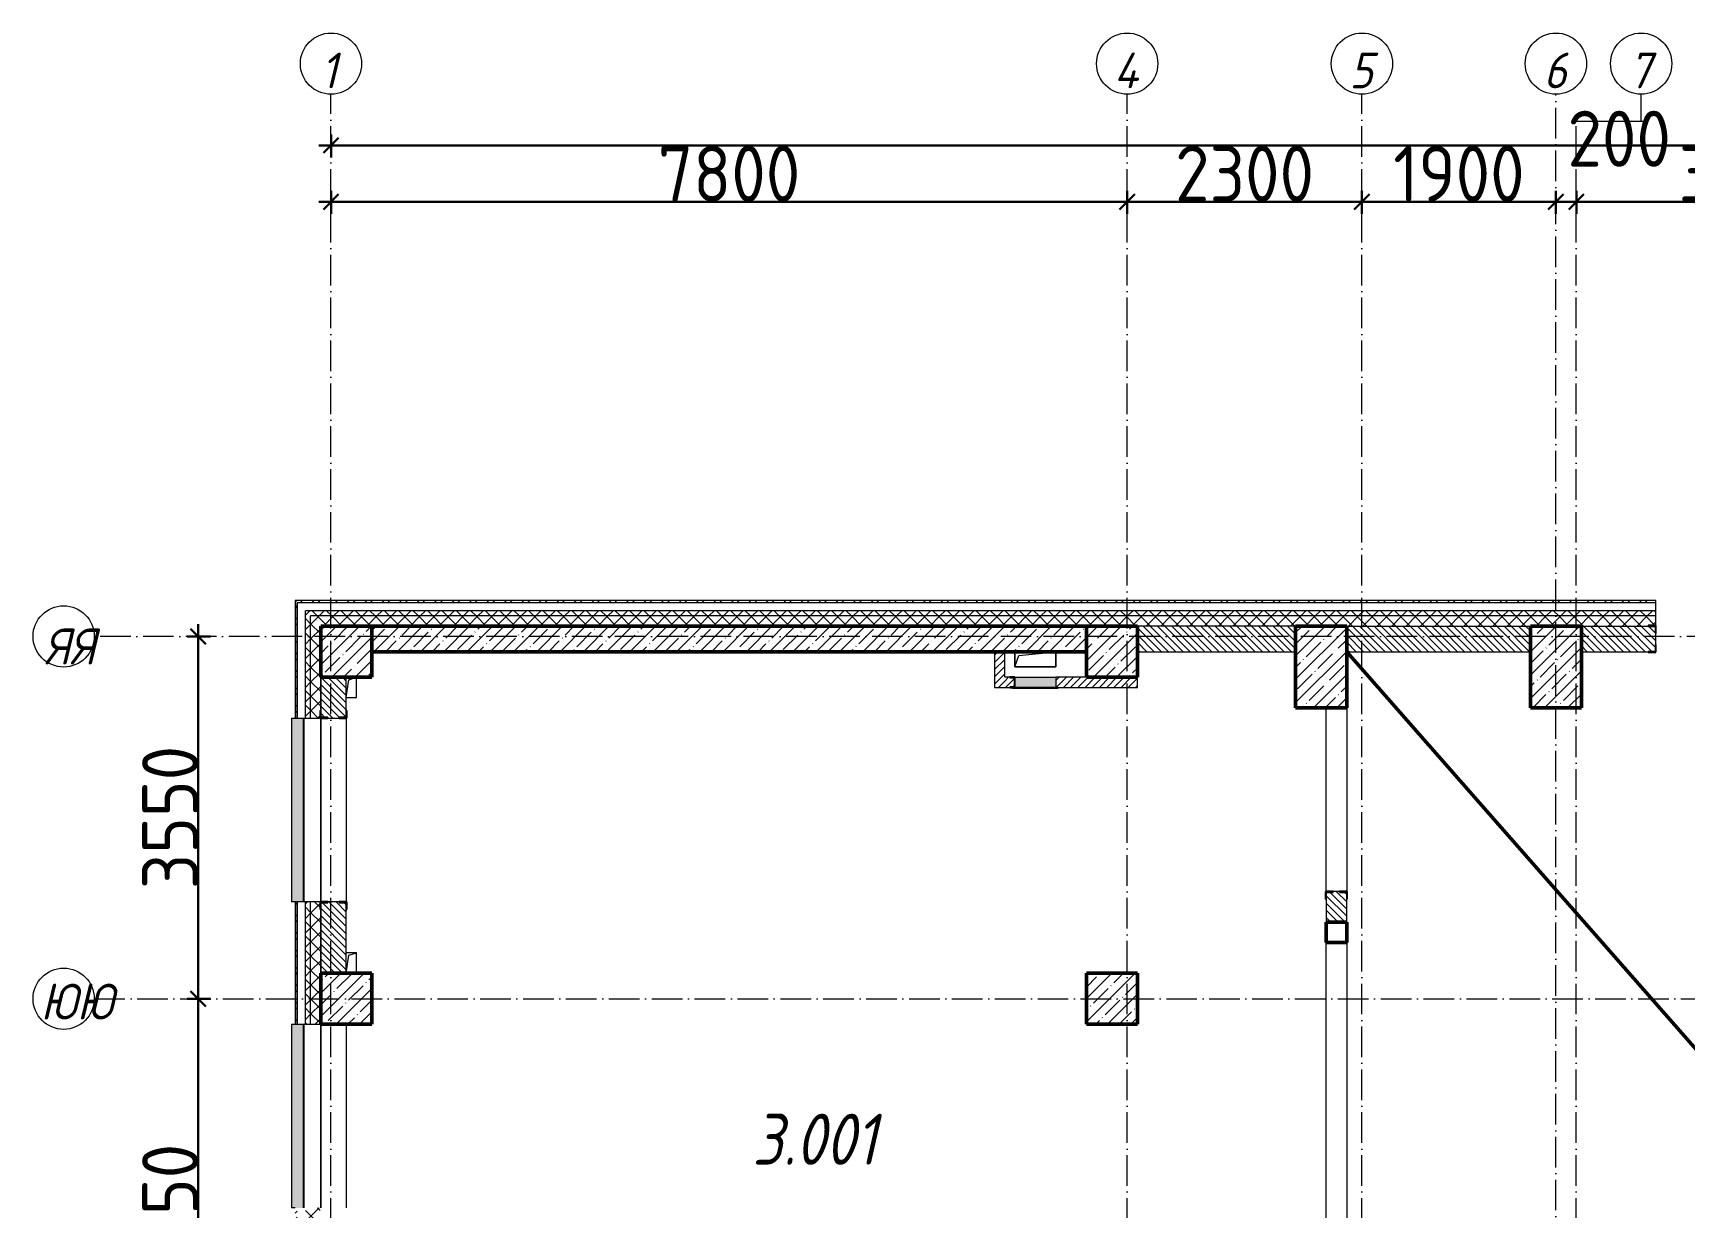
# Model space of a CAD drawing. Header units: millimetres. Extents: x 35697 to 388678, y -91946 to 171347.
# Drawn here: x 278502 to 294685, y -6882 to 4629 of the extents above; entities that cross this region are included whole.
import ezdxf

# ---------------------------------------------------------------- set-up
doc = ezdxf.new("R2010")
doc.units = ezdxf.units.MM
doc.linetypes.add('50_200_ШТРИХ_1Т_ш5_п1_п1_', pattern=[700, 500, -100, 0, -100])
for name, color, linetype, lineweight in [('A-____-____-DIMS', 7, 'Continuous', 9), ('A-DETL-____-OTLN-1', 7, 'Continuous', 50), ('A-FLOR-____-OTLN', 7, 'Continuous', 9), ('A-GENM-____-MCUT', 7, 'Continuous', 25), ('A-GENM-____-OTLN', 7, 'Continuous', 9), ('A-GENM-____-OTLN-1', 7, 'Continuous', 25), ('A-GLAZ-____-OTLN', 7, 'Continuous', 9), ('A-WALL-____-MCUT', 7, 'Continuous', 13), ('A-WALL-____-MCUT-1', 7, 'Continuous', 9), ('A-WALL-____-MCUT-2', 7, 'Continuous', 50), ('A-WALL-____-OTLN', 7, 'Continuous', 9), ('A-WALL-____-PATT-1', 7, 'Continuous', 9), ('A-WALL-FNSH-MCUT-1', 7, 'Continuous', 9), ('I-WALL-____-OTLN', 7, 'Continuous', 9), ('S-COLS-____-MCUT', 7, 'Continuous', 50), ('S-COLS-____-OTLN', 7, 'Continuous', 9), ('S-GRID-____-IDEN', 7, 'Continuous', 9), ('S-GRID-____-OTLN', 7, 'Continuous', 9), ('S-GRID-____-OTLN-1', 7, '50_200_ШТРИХ_1Т_ш5_п1_п1_', 9), ('Марки помещений', 7, 'Continuous', 9), ('стяжа', 7, 'Continuous', 30)]:
    doc.layers.add(name, color=color, linetype=linetype, lineweight=lineweight)
doc.layers.add('A-GLAZ-____-OTLN-1', color=7, linetype='Continuous', lineweight=9, true_color=0xc0c0c0)
doc.styles.add('ISOCPEUR_I_2', font='isocpeui.ttf', dxfattribs={"width": 0.85, "height": 2.3})
doc.styles.add('ISOCPEUR_I_9', font='isocpeui.ttf', dxfattribs={"width": 0.9, "height": 250})
doc.styles.add('СПДС', font='isocpeur.ttf', dxfattribs={"width": 0.9})
doc.dimstyles.new('ISO-2_5_0_9К_БОЛЬШОЙ_ОСИ', dxfattribs={"dimscale": 304.8, "dimtxt": 248.995294, "dimasz": 0.492126, "dimexe": 0.393701, "dimexo": 0, "dimgap": 0, "dimtad": 1, "dimdec": 0, "dimzin": 0, "dimdsep": 46, "dimtxsty": 'ISOCPEUR_I_9', "dimblk1": 'OBLIQUE', "dimblk2": 'OBLIQUE', "dimsah": 1, "dimcen": 0.09, "dimdle": 0.393701, "dimazin": 0, "dimtfac": 1, "dimtdec": 4, "dimtix": 1, "dimtmove": 0, "dimatfit": 3, "dimfxl": 1, "dimtvp": 1, "dimtolj": 1, "dimtzin": 0, "dimarcsym": 2})
doc.dimstyles.new('ISO-2_5_0_9К_БОЛЬШОЙ_ОСИ_1', dxfattribs={"dimscale": 304.8, "dimtxt": 248.995294, "dimasz": 0.492126, "dimexe": 0.393701, "dimexo": 0, "dimgap": 0, "dimtad": 1, "dimdec": 0, "dimzin": 0, "dimdsep": 46, "dimtxsty": 'ISOCPEUR_I_9', "dimblk1": 'OBLIQUE', "dimblk2": 'OBLIQUE', "dimsah": 1, "dimcen": 0.09, "dimdle": 0.393701, "dimazin": 0, "dimtfac": 1, "dimtdec": 4, "dimtix": 1, "dimtmove": 1, "dimatfit": 3, "dimfxl": 1, "dimtvp": 1, "dimtolj": 1, "dimtzin": 0, "dimarcsym": 2})
doc.dimstyles.new('ISO-2_5_0_9К_БОЛЬШОЙ_ОСИ_2', dxfattribs={"dimscale": 304.8, "dimtxt": 248.995294, "dimasz": 0.492126, "dimexe": 0.393701, "dimexo": 0, "dimgap": 0, "dimtad": 1, "dimdec": 0, "dimzin": 0, "dimdsep": 46, "dimtxsty": 'ISOCPEUR_I_9', "dimblk1": 'OBLIQUE', "dimblk2": 'OBLIQUE', "dimsah": 1, "dimcen": 0.09, "dimdle": 0.393701, "dimazin": 0, "dimtfac": 1, "dimtdec": 4, "dimtix": 1, "dimtmove": 2, "dimatfit": 3, "dimfxl": 1, "dimtvp": 1, "dimtolj": 1, "dimtzin": 0, "dimarcsym": 2})
pattern_1 = [(45, (283770.7, -86863.46), (-114.04925, 114.04925), []), (45, (283884.76, -86863.46), (-114.04925, 114.04925), [201.612, -40.322, 3.353, -36.97])]
pattern_2 = [(45, (283770.71, -86863.46), (-85.53659, 85.53659), []), (45, (283827.73, -86863.46), (-85.53659, 85.53659), [])]
pattern_3 = [(45, (283770.707, -86863.456), (-35.35534, 35.35534), [])]
pattern_4 = [(45, (283770.71, -86863.46), (-70.71068, 70.71068), []), (135, (283770.71, -86863.46), (-70.71068, -70.71068), [])]
pattern_5 = [(135, (283770.707, -86863.456), (-35.35534, -35.35534), [])]

# ---------------------------------------------------------------- blocks, each defined once
blk = doc.blocks.new('BSC_Колонна _Прямоугольная - 500х800-25984396-АР1_План отверстий 3 этажа в осях 1-64_Ю-ЯЯ')
at = {"layer": 'S-COLS-____-OTLN'}
h = blk.add_hatch(dxfattribs=at)
h.set_pattern_fill('FP_13', color=256, style=0, pattern_type=2)
h.set_pattern_definition([(45, (-9650, -85281.04), (-114.04925, 114.04925), []), (45, (-9535.95, -85281.04), (-114.04925, 114.04925), [201.613, -40.323, 3.353, -36.97])])
h.paths.add_polyline_path([(-250, -400), (250, -400), (250, 400), (-250, 400)], flags=0)
at = {"layer": 'S-COLS-____-MCUT'}
for p, q in [((250, 400), (-250, 400)), ((-250, 400), (-250, -400)), ((250, -400), (250, 400)), ((-250, -400), (250, -400))]:
    blk.add_line(p, q, dxfattribs=at)
blk = doc.blocks.new('BSC_Колонна _Прямоугольная - 500х500-V28-АР1_План отверстий 3 этажа в осях 1-64_Ю-ЯЯ')
at = {"layer": 'S-COLS-____-OTLN'}
h = blk.add_hatch(dxfattribs=at)
h.set_pattern_fill('FP_35', color=256, style=0, pattern_type=2)
h.set_pattern_definition([(45, (2200, -85431.04), (-114.04925, 114.04925), []), (45, (2314.05, -85431.04), (-114.04925, 114.04925), [201.613, -40.323, 3.353, -36.97])])
h.paths.add_polyline_path([(-250, -250), (250, -250), (250, 250), (-250, 250), (-250, 46)], flags=0)
at = {"layer": 'S-COLS-____-MCUT'}
for p, q in [((250, 250), (-250, 250)), ((-250, 250), (-250, -250)), ((250, -250), (250, 250)), ((-250, -250), (250, -250))]:
    blk.add_line(p, q, dxfattribs=at)
blk = doc.blocks.new('BSC_Колонна _Прямоугольная - 500х500-V53-АР1_План отверстий 3 этажа в осях 1-64_Ю-ЯЯ')
at = {"layer": 'S-COLS-____-OTLN'}
h = blk.add_hatch(dxfattribs=at)
h.set_pattern_fill('FP_61', color=256, style=0, pattern_type=2)
h.set_pattern_definition([(45, (2200, -82031.04), (-114.04925, 114.04925), []), (45, (2314.05, -82031.04), (-114.04925, 114.04925), [201.613, -40.323, 3.353, -36.97])])
h.paths.add_polyline_path([(-250, -250), (250, -250), (250, 250), (-250, 250)], flags=0)
at = {"layer": 'S-COLS-____-MCUT'}
for p, q in [((250, 250), (-250, 250)), ((-250, 250), (-250, -250)), ((250, -250), (250, 250)), ((-250, -250), (250, -250))]:
    blk.add_line(p, q, dxfattribs=at)
blk = doc.blocks.new('BSC_Колонна _Прямоугольная - 500х500-V57-АР1_План отверстий 3 этажа в осях 1-64_Ю-ЯЯ')
at = {"layer": 'S-COLS-____-OTLN'}
h = blk.add_hatch(dxfattribs=at)
h.set_pattern_fill('FP_65', color=256, style=0, pattern_type=2)
h.set_pattern_definition([(45, (-5300, -82031.04), (-114.04925, 114.04925), []), (45, (-5185.95, -82031.04), (-114.04925, 114.04925), [201.613, -40.323, 3.353, -36.97])])
h.paths.add_polyline_path([(-250, -250), (250, -250), (250, 250), (-250, 250)], flags=0)
at = {"layer": 'S-COLS-____-MCUT'}
for p, q in [((250, 250), (-250, 250)), ((-250, 250), (-250, -250)), ((250, -250), (250, 250)), ((-250, -250), (250, -250))]:
    blk.add_line(p, q, dxfattribs=at)
blk = doc.blocks.new('BSC_Колонна _Прямоугольная - 500х800-V91-АР1_План отверстий 3 этажа в осях 1-64_Ю-ЯЯ')
at = {"layer": 'S-COLS-____-OTLN'}
h = blk.add_hatch(dxfattribs=at)
h.set_pattern_fill('FP_96', color=256, style=0, pattern_type=2)
h.set_pattern_definition([(45, (-7350, -85281.04), (-114.04925, 114.04925), []), (45, (-7235.95, -85281.04), (-114.04925, 114.04925), [201.613, -40.323, 3.353, -36.97])])
h.paths.add_polyline_path([(-250, -400), (250, -400), (250, 400), (-250, 400)], flags=0)
at = {"layer": 'S-COLS-____-MCUT'}
for p, q in [((250, 400), (-250, 400)), ((-250, 400), (-250, -400)), ((250, -400), (250, 400)), ((-250, -400), (250, -400))]:
    blk.add_line(p, q, dxfattribs=at)
blk = doc.blocks.new('Фахверк_СКБ_Уголок - 250_2700-27497298-АР1_План отверстий 3 этажа в осях 1-64_Ю-ЯЯ')
at = {"layer": 'A-GENM-____-MCUT'}
for p, q in [((200, 181), (125, 181)), ((125, 181), (125, 106)), ((131, 106), (131, 175)), ((131, 175), (200, 175)), ((200, 175), (200, 181)), ((125, 106), (131, 106)), ((131, -6), (125, -6)), ((125, -6), (125, -81)), ((125, -81), (200, -81)), ((131, -75), (131, -6)), ((200, -75), (131, -75)), ((200, -81), (200, -75))]:
    blk.add_line(p, q, dxfattribs=at)
blk = doc.blocks.new('Фахверк_СКБ_Уголок - 250_3380-27498580-АР1_План отверстий 3 этажа в осях 1-64_Ю-ЯЯ')
at = {"layer": 'A-GENM-____-MCUT'}
for p, q in [((200, 181), (125, 181)), ((125, 181), (125, 106)), ((131, 106), (131, 175)), ((131, 175), (200, 175)), ((200, 175), (200, 181)), ((125, 106), (131, 106)), ((131, -6), (125, -6)), ((125, -6), (125, -81)), ((125, -81), (200, -81)), ((131, -75), (131, -6)), ((200, -75), (131, -75)), ((200, -81), (200, -75))]:
    blk.add_line(p, q, dxfattribs=at)
blk = doc.blocks.new('AR_Отверстие Ниша - Лючок-32405342-АР1_План отверстий 3 этажа в осях 1-64_Ю-ЯЯ')
at = {"layer": 'A-GLAZ-____-OTLN'}
blk.add_hatch(color=256, dxfattribs=at).paths.add_polyline_path([(-200, 50), (-200, -50), (200, -50), (200, 50)], flags=0)
for p, q in [((-200, 50), (200, 50)), ((-200, -50), (-200, 50)), ((200, -50), (-200, -50))]:
    blk.add_line(p, q, dxfattribs=at)
blk = doc.blocks.new('Л_Общий_Лючок - Лючок-29759355-АР1_План отверстий 3 этажа в осях 1-64_Ю-ЯЯ')
at = {"layer": 'A-GLAZ-____-OTLN-1'}
blk.add_hatch(color=256, dxfattribs=at).paths.add_polyline_path([(-3, -6), (424, -6), (424, 0), (-24, 0), (-24, -6)], flags=0)
at = {"layer": 'A-GLAZ-____-OTLN'}
for p, q in [((-24, 0), (-24, -6)), ((424, 0), (424, -6)), ((-24, -6), (424, -6))]:
    blk.add_line(p, q, dxfattribs=at)
blk = doc.blocks.new('154_Фахверк_СКБ_Швеллер - Тип_100_3960-28331862-АР1_План отверстий 3 этажа в осях 1-64_Ю-ЯЯ')
at = {"layer": 'A-GENM-____-MCUT'}
for p, q in [((175, 50), (125, 50)), ((125, 50), (125, -50)), ((128, 47), (175, 47)), ((128, -47), (128, 47)), ((175, 47), (175, 50)), ((125, -50), (175, -50)), ((175, -47), (128, -47)), ((175, -50), (175, -47))]:
    blk.add_line(p, q, dxfattribs=at)
blk = doc.blocks.new('AR_Отверстие прямоугольное _в плите_ - AR_Отверстие прямоугольное _в плите_-30459225-АР1_План отверстий 3 этажа в осях 1-64_Ю-ЯЯ')
at = {"layer": 'A-GENM-____-OTLN'}
for p, q in [((-200, 75), (-200, -75)), ((-200, -75), (-163, 37)), ((-163, 37), (200, 75)), ((200, -75), (200, 75)), ((-200, -75), (200, -75))]:
    blk.add_line(p, q, dxfattribs=at)
blk = doc.blocks.new('AR_Отверстие прямоугольное _в плите_ - AR_Отверстие прямоугольное _в плите_-V177-АР1_План отверстий 3 этажа в осях 1-64_Ю-ЯЯ')
at = {"layer": 'A-GENM-____-OTLN'}
for p, q in [((-50, -100), (-25, 75)), ((-25, 75), (50, 100)), ((50, -100), (50, 100)), ((-50, -100), (50, -100))]:
    blk.add_line(p, q, dxfattribs=at)
blk = doc.blocks.new('AR_Отверстие прямоугольное _в плите_ - AR_Отверстие прямоугольное _в плите_-V179-АР1_План отверстий 3 этажа в осях 1-64_Ю-ЯЯ')
at = {"layer": 'A-GENM-____-OTLN'}
for p, q in [((50, 100), (-50, 100)), ((-50, -100), (-25, 75)), ((-25, 75), (50, 100)), ((50, -100), (50, 100))]:
    blk.add_line(p, q, dxfattribs=at)
blk = doc.blocks.new('Отлив_СКБ - Отлив витража_120_НВФ-31885689-АР1_План отверстий 3 этажа в осях 1-64_Ю-ЯЯ')
at = {"layer": 'A-GLAZ-____-OTLN-1'}
for points in [[(1800, 2), (1800, 120), (0, 120), (0, 2), (737, 2)], [(1800, 0), (1800, 2), (0, 2), (0, 0), (737, 0)]]:
    blk.add_hatch(color=256, dxfattribs=at).paths.add_polyline_path(points, flags=0)
at = {"layer": 'A-GLAZ-____-OTLN'}
for p, q in [((0, 83), (0, 120)), ((1800, 120), (0, 120)), ((0, 2), (1800, 2)), ((1800, 120), (1800, 83)), ((1800, 0), (0, 0))]:
    blk.add_line(p, q, dxfattribs=at)
blk = doc.blocks.new('BSC_Колонна _Прямоугольная1 - 200х200 _металл_-35216022-АР1_План отверстий 3 этажа в осях 1-64_Ю-ЯЯ')
at = {"layer": 'S-COLS-____-MCUT'}
for p, q in [((100, 100), (-100, 100)), ((-100, 100), (-100, -100)), ((100, -100), (100, 100)), ((-100, -100), (100, -100))]:
    blk.add_line(p, q, dxfattribs=at)
blk = doc.blocks.new('Фахверк_СКБ_Уголок - 200_3960-28268576-АР1_План отверстий 3 этажа в осях 1-64_Ю-ЯЯ')
at = {"layer": 'A-GENM-____-MCUT'}
for p, q in [((200, 156), (125, 156)), ((125, 156), (125, 81)), ((125, 81), (131, 81)), ((131, 19), (125, 19)), ((125, 19), (125, -56)), ((131, 81), (131, 150)), ((131, 150), (200, 150)), ((131, -50), (131, 19)), ((200, 150), (200, 156)), ((125, -56), (200, -56)), ((200, -50), (131, -50)), ((200, -56), (200, -50))]:
    blk.add_line(p, q, dxfattribs=at)
blk = doc.blocks.new('Ось сетки - Круг_Ø6_00__ISO-2_5_0_9K_-25732049-АР1_План отверстий 3 этажа в осях 1-64_Ю-ЯЯ')
at = {"layer": 'S-GRID-____-IDEN'}
blk.add_circle((0, 0), 3, dxfattribs=at)
blk = doc.blocks.new('_Oblique')
at = {"color": 0, "linetype": 'ByBlock', "lineweight": -2}
blk.add_line((-0.5, -0.5), (0.5, 0.5), dxfattribs=at)
blk = doc.blocks.new('*D2034')
at = {"layer": 'A-____-____-DIMS', "color": 0, "lineweight": -2, "transparency": 16777216}
for p, q in [((281421, 3083), (281421, 2857)), ((289221, 3083), (289221, 2857)), ((281301, 2977), (289341, 2977))]:
    blk.add_line(p, q, dxfattribs=at)
at = {"layer": 'Defpoints', "color": 0, "transparency": 16777216}
for p in [(281421, 3083), (289221, 3083), (289221, 2977)]:
    blk.add_point(p, dxfattribs=at)
at = {"layer": 'A-____-____-DIMS', "color": 0, "lineweight": -2, "transparency": 16777216, "xscale": 150, "yscale": 150, "zscale": 150, "rotation": 180}
blk.add_blockref('_Oblique', (281421, 2977), dxfattribs=at)
at = {"layer": 'A-____-____-DIMS', "color": 0, "lineweight": -2, "transparency": 16777216, "xscale": 150, "yscale": 150, "zscale": 150}
blk.add_blockref('_Oblique', (289221, 2977), dxfattribs=at)
at = {"layer": 'A-____-____-DIMS', "color": 0, "transparency": 16777216, "insert": (285321, 3251), "char_height": 548.6, "attachment_point": 5, "style": 'СПДС'}
blk.add_mtext('\\A1;7800', dxfattribs=at)
blk = doc.blocks.new('*D2035')
at = {"layer": 'A-____-____-DIMS', "color": 0, "lineweight": -2, "transparency": 16777216}
for p, q in [((289221, 3083), (289221, 2857)), ((291521, 3083), (291521, 2857)), ((289101, 2977), (291641, 2977))]:
    blk.add_line(p, q, dxfattribs=at)
at = {"layer": 'Defpoints', "color": 0, "transparency": 16777216}
for p in [(289221, 3083), (291521, 3083), (291521, 2977)]:
    blk.add_point(p, dxfattribs=at)
at = {"layer": 'A-____-____-DIMS', "color": 0, "lineweight": -2, "transparency": 16777216, "xscale": 150, "yscale": 150, "zscale": 150, "rotation": 180}
blk.add_blockref('_Oblique', (289221, 2977), dxfattribs=at)
at = {"layer": 'A-____-____-DIMS', "color": 0, "lineweight": -2, "transparency": 16777216, "xscale": 150, "yscale": 150, "zscale": 150}
blk.add_blockref('_Oblique', (291521, 2977), dxfattribs=at)
at = {"layer": 'A-____-____-DIMS', "color": 0, "transparency": 16777216, "insert": (290371, 3251), "char_height": 548.6, "attachment_point": 5, "style": 'СПДС'}
blk.add_mtext('\\A1;2300', dxfattribs=at)
blk = doc.blocks.new('*D2036')
at = {"layer": 'A-____-____-DIMS', "color": 0, "lineweight": -2, "transparency": 16777216}
for p, q in [((291521, 3083), (291521, 2857)), ((293421, 3083), (293421, 2857)), ((291401, 2977), (293541, 2977))]:
    blk.add_line(p, q, dxfattribs=at)
at = {"layer": 'Defpoints', "color": 0, "transparency": 16777216}
for p in [(291521, 3083), (293421, 3083), (293421, 2977)]:
    blk.add_point(p, dxfattribs=at)
at = {"layer": 'A-____-____-DIMS', "color": 0, "lineweight": -2, "transparency": 16777216, "xscale": 150, "yscale": 150, "zscale": 150, "rotation": 180}
blk.add_blockref('_Oblique', (291521, 2977), dxfattribs=at)
at = {"layer": 'A-____-____-DIMS', "color": 0, "lineweight": -2, "transparency": 16777216, "xscale": 150, "yscale": 150, "zscale": 150}
blk.add_blockref('_Oblique', (293421, 2977), dxfattribs=at)
at = {"layer": 'A-____-____-DIMS', "color": 0, "transparency": 16777216, "insert": (292471, 3251), "char_height": 548.6, "attachment_point": 5, "style": 'СПДС'}
blk.add_mtext('\\A1;1900', dxfattribs=at)
blk = doc.blocks.new('*D2037')
at = {"layer": 'A-____-____-DIMS', "color": 0, "lineweight": -2, "transparency": 16777216}
for p, q in [((293421, 3083), (293421, 2857)), ((293621, 3083), (293621, 2857)), ((293301, 2977), (293741, 2977))]:
    blk.add_line(p, q, dxfattribs=at)
at = {"layer": 'Defpoints', "color": 0, "transparency": 16777216}
for p in [(293421, 3083), (293621, 3083), (293621, 2977)]:
    blk.add_point(p, dxfattribs=at)
at = {"layer": 'A-____-____-DIMS', "color": 0, "lineweight": -2, "transparency": 16777216, "xscale": 150, "yscale": 150, "zscale": 150, "rotation": 180}
blk.add_blockref('_Oblique', (293421, 2977), dxfattribs=at)
at = {"layer": 'A-____-____-DIMS', "color": 0, "lineweight": -2, "transparency": 16777216, "xscale": 150, "yscale": 150, "zscale": 150}
blk.add_blockref('_Oblique', (293621, 2977), dxfattribs=at)
at = {"layer": 'A-____-____-DIMS', "color": 0, "transparency": 16777216, "insert": (293534, 3868), "char_height": 548.6, "attachment_point": 1, "line_spacing_factor": 1.149209, "style": 'СПДС'}
blk.add_mtext('\\A1;200', dxfattribs=at)
blk = doc.blocks.new('*D2038')
at = {"layer": 'A-____-____-DIMS', "color": 0, "lineweight": -2, "transparency": 16777216}
for p, q in [((293621, 3083), (293621, 2857)), ((297021, 3083), (297021, 2857)), ((293501, 2977), (297141, 2977))]:
    blk.add_line(p, q, dxfattribs=at)
at = {"layer": 'Defpoints', "color": 0, "transparency": 16777216}
for p in [(293621, 3083), (297021, 3083), (297021, 2977)]:
    blk.add_point(p, dxfattribs=at)
at = {"layer": 'A-____-____-DIMS', "color": 0, "lineweight": -2, "transparency": 16777216, "xscale": 150, "yscale": 150, "zscale": 150, "rotation": 180}
blk.add_blockref('_Oblique', (293621, 2977), dxfattribs=at)
at = {"layer": 'A-____-____-DIMS', "color": 0, "lineweight": -2, "transparency": 16777216, "xscale": 150, "yscale": 150, "zscale": 150}
blk.add_blockref('_Oblique', (297021, 2977), dxfattribs=at)
at = {"layer": 'A-____-____-DIMS', "color": 0, "transparency": 16777216, "insert": (295321, 3251), "char_height": 548.6, "attachment_point": 5, "style": 'СПДС'}
blk.add_mtext('\\A1;3400', dxfattribs=at)
blk = doc.blocks.new('*D2073')
at = {"layer": 'A-____-____-DIMS', "color": 0, "lineweight": -2, "transparency": 16777216}
for p, q in [((281421, 3635), (281421, 3409)), ((384921, 3635), (384921, 3409)), ((281301, 3529), (332155, 3529)), ((385041, 3529), (334032, 3529))]:
    blk.add_line(p, q, dxfattribs=at)
at = {"layer": 'Defpoints', "color": 0, "transparency": 16777216}
for p in [(281421, 3635), (384921, 3635), (384921, 3529)]:
    blk.add_point(p, dxfattribs=at)
at = {"layer": 'A-____-____-DIMS', "color": 0, "lineweight": -2, "transparency": 16777216, "xscale": 150, "yscale": 150, "zscale": 150, "rotation": 180}
blk.add_blockref('_Oblique', (281421, 3529), dxfattribs=at)
at = {"layer": 'A-____-____-DIMS', "color": 0, "lineweight": -2, "transparency": 16777216, "xscale": 150, "yscale": 150, "zscale": 150}
blk.add_blockref('_Oblique', (384921, 3529), dxfattribs=at)
at = {"layer": 'A-____-____-DIMS', "color": 0, "transparency": 16777216, "insert": (332155, 4055), "char_height": 548.6, "attachment_point": 1, "line_spacing_factor": 1.149209, "style": 'СПДС'}
blk.add_mtext('\\A1;103500', dxfattribs=at)
blk = doc.blocks.new('*D2143')
at = {"layer": 'A-____-____-DIMS', "color": 0, "lineweight": -2, "transparency": 16777216}
for p, q in [((280013, -4832), (280239, -4832)), ((280119, -9202), (280119, -4712)), ((280013, -9082), (280239, -9082))]:
    blk.add_line(p, q, dxfattribs=at)
at = {"layer": 'Defpoints', "color": 0, "transparency": 16777216}
for p in [(280013, -4832), (280119, -4832), (280013, -9082)]:
    blk.add_point(p, dxfattribs=at)
at = {"layer": 'A-____-____-DIMS', "color": 0, "lineweight": -2, "transparency": 16777216, "xscale": 150, "yscale": 150, "zscale": 150}
for p, rotation in [((280119, -4832), 90), ((280119, -9082), 270)]:
    blk.add_blockref('_Oblique', p, dxfattribs=dict(at, rotation=rotation))
at = {"layer": 'A-____-____-DIMS', "color": 0, "transparency": 16777216, "insert": (279845, -6957), "char_height": 548.6, "attachment_point": 5, "rotation": 90, "style": 'СПДС'}
blk.add_mtext('\\A1;4250', dxfattribs=at)
blk = doc.blocks.new('*D2144')
at = {"layer": 'A-____-____-DIMS', "color": 0, "lineweight": -2, "transparency": 16777216}
for p, q in [((280013, -1282), (280239, -1282)), ((280119, -4952), (280119, -1162)), ((280013, -4832), (280239, -4832))]:
    blk.add_line(p, q, dxfattribs=at)
at = {"layer": 'Defpoints', "color": 0, "transparency": 16777216}
for p in [(280013, -1282), (280119, -1282), (280013, -4832)]:
    blk.add_point(p, dxfattribs=at)
at = {"layer": 'A-____-____-DIMS', "color": 0, "lineweight": -2, "transparency": 16777216, "xscale": 150, "yscale": 150, "zscale": 150}
for p, rotation in [((280119, -1282), 90), ((280119, -4832), 270)]:
    blk.add_blockref('_Oblique', p, dxfattribs=dict(at, rotation=rotation))
at = {"layer": 'A-____-____-DIMS', "color": 0, "transparency": 16777216, "insert": (279845, -3057), "char_height": 548.6, "attachment_point": 5, "rotation": 90, "style": 'СПДС'}
blk.add_mtext('\\A1;3550', dxfattribs=at)
blk = doc.blocks.new('3эт')
at = {"layer": 'S-GRID-____-OTLN-1', "color": 251, "ltscale": 0.6, "true_color": 0x636466}
for p, q in [((281420.7, -33971.9), (281420.7, 4029.4)), ((289220.7, -33971.9), (289220.7, 4029.4)), ((291520.7, -33971.9), (291520.7, 4029.4)), ((293420.7, -33791.8), (293420.7, 4029.4)), ((294255.7, 3765.1), (294255.7, 4029.4)), ((293620.7, -33971.9), (293620.7, 3765.1)), ((293620.7, 3765.1), (294255.7, 3765.1)), ((387845.1, -1282.4), (279101.9, -1282.4)), ((279101.9, -4832.4), (387845.1, -4832.4))]:
    blk.add_line(p, q, dxfattribs=at)
at = {"layer": 'S-GRID-____-IDEN', "xscale": 99.99999999999993, "yscale": 99.99999999999993, "zscale": 99.99999999999993}
for p in [(281420.7, 4329.4), (289220.7, 4329.4), (291520.7, 4329.4), (293420.7, 4329.4), (294255.7, 4329.4)]:
    blk.add_blockref('Ось сетки - Круг_Ø6_00__ISO-2_5_0_9K_-25732049-АР1_План отверстий 3 этажа в осях 1-64_Ю-ЯЯ', p, dxfattribs=at)
for p, rotation in [((278801.9, -1282.4), 89.9999999999998), ((278801.9, -4832.4), 269.9999999999995)]:
    blk.add_blockref('Ось сетки - Круг_Ø6_00__ISO-2_5_0_9K_-25732049-АР1_План отверстий 3 этажа в осях 1-64_Ю-ЯЯ', p, dxfattribs=dict(at, rotation=rotation))
at = {"layer": 'S-GRID-____-IDEN', "char_height": 350, "attachment_point": 1, "style": 'ISOCPEUR_I_9'}
for s, insert, width in [('\\fISOCPEUR|b0|i1|c204|p34|;\\W.9;1', (281322.9, 4438.2), 144.304), ('\\fISOCPEUR|b0|i1|c204|p34|;\\W.9;4', (289090, 4438.2), 223.671), ('\\fISOCPEUR|b0|i1|c204|p34|;\\W.9;5', (291399, 4438.2), 202.025), ('\\fISOCPEUR|b0|i1|c204|p34|;\\W.9;6', (293299, 4438.2), 202.025), ('\\fISOCPEUR|b0|i1|c204|p34|;\\W.9;7', (294134, 4438.2), 202.025), ('ЯЯ', (278616.9, -1206.3), 447.342), ('ЮЮ', (278576.2, -4685.8), 533.924)]:
    blk.add_mtext(s, dxfattribs=dict(at, insert=insert, width=width))
at = {"layer": 'A-____-____-DIMS'}
for base, p1, p2, dimstyle, override, picture, middle in [((384920.7, 3529.2), (281420.7, 3635.3), (384920.7, 3635.3), 'ISO-2_5_0_9К_БОЛЬШОЙ_ОСИ_2', {"dimtxt": 1.8, "dimpost": '<>', "dimtxsty": 'СПДС', "dimfxl": 103500}, '*D2073', (333093.6, 3689.2)), ((293620.7, 2977), (293420.7, 3083.1), (293620.7, 3083.1), 'ISO-2_5_0_9К_БОЛЬШОЙ_ОСИ_1', {"dimtxt": 1.8, "dimpost": '<>', "dimtxsty": 'СПДС', "dimfxl": 200}, '*D2037', (294003.2, 3136.9))]:
    dim = blk.add_linear_dim(base=base, p1=p1, p2=p2, dimstyle=dimstyle, override=override, dxfattribs=at)
    dim.commit()
    dim.dimension.update_dxf_attribs({"geometry": picture, "text_midpoint": middle, "dimtype": 128})
for base, p1, p2, override, picture, middle in [((289220.7, 2977), (281420.7, 3083.1), (289220.7, 3083.1), {"dimtxt": 1.8, "dimpost": '<>', "dimtxsty": 'СПДС', "dimfxl": 7800}, '*D2034', (285320.7, 3251.3)), ((291520.7, 2977), (289220.7, 3083.1), (291520.7, 3083.1), {"dimtxt": 1.8, "dimpost": '<>', "dimtxsty": 'СПДС', "dimfxl": 2300}, '*D2035', (290370.7, 3251.3)), ((293420.7, 2977), (291520.7, 3083.1), (293420.7, 3083.1), {"dimtxt": 1.8, "dimpost": '<>', "dimtxsty": 'СПДС', "dimfxl": 1900}, '*D2036', (292470.7, 3251.3)), ((297020.7, 2977), (293620.7, 3083.1), (297020.7, 3083.1), {"dimtxt": 1.8, "dimpost": '<>', "dimtxsty": 'СПДС', "dimfxl": 3400}, '*D2038', (295320.7, 3251.3))]:
    dim = blk.add_linear_dim(base=base, p1=p1, p2=p2, dimstyle='ISO-2_5_0_9К_БОЛЬШОЙ_ОСИ', override=override, dxfattribs=at)
    dim.commit()
    dim.dimension.update_dxf_attribs({"geometry": picture, "text_midpoint": middle})
for base, p1, p2, override, picture, middle in [((280119.3, -1282.4), (280013.2, -4832.4), (280013.2, -1282.4), {"dimtxt": 1.8, "dimpost": '<>', "dimtxsty": 'СПДС', "dimfxl": 3550}, '*D2144', (279845, -3057.4)), ((280119.3, -4832.4), (280013.2, -9082.4), (280013.2, -4832.4), {"dimtxt": 1.8, "dimpost": '<>', "dimtxsty": 'СПДС', "dimfxl": 4250}, '*D2143', (279845, -6957.4))]:
    dim = blk.add_linear_dim(base=base, p1=p1, p2=p2, angle=90, dimstyle='ISO-2_5_0_9К_БОЛЬШОЙ_ОСИ', override=override, dxfattribs=at)
    dim.commit()
    dim.dimension.update_dxf_attribs({"geometry": picture, "text_midpoint": middle})

msp = doc.modelspace()

# ---------------------------------------------------------------- hatches: boundary and pattern name
at = {"layer": 'A-WALL-____-PATT-1'}
h = msp.add_hatch(dxfattribs=at)
h.set_pattern_fill('FP_6', color=256, style=0, pattern_type=2)
h.set_pattern_definition(pattern_2)
h.paths.add_polyline_path([(281071, -14002), (281091, -14002), (281091, -12882), (281071, -12882), (281071, -13495)], flags=0)
h.paths.add_polyline_path([(281091, -11082), (281091, -9882), (281071, -9882), (281071, -11082)], flags=0)
h.paths.add_polyline_path([(281091, -8082), (281091, -6882), (281071, -6882), (281071, -8082)], flags=0)
h.paths.add_polyline_path([(281071, -5082), (281091, -5082), (281091, -3882), (281071, -3882)], flags=0)
h.paths.add_polyline_path([(281071, -2082), (281091, -2082), (281091, -932), (281071, -932)], flags=0)
h = msp.add_hatch(dxfattribs=at)
h.set_pattern_fill('FP_6', color=256, style=0, pattern_type=2)
h.set_pattern_definition(pattern_2)
h.paths.add_polyline_path([(307640, -952), (307640, -932), (307621, -932), (307621, -952)], flags=0)
h.paths.add_polyline_path([(307471, -952), (307471, -932), (303901, -932), (303901, -952), (304966, -952)], flags=0)
h.paths.add_polyline_path([(294401, -952), (294401, -932), (281091, -932), (281091, -952), (290827, -952)], flags=0)
h = msp.add_hatch(dxfattribs=at)
h.set_pattern_fill('FP_4', color=256, style=0, pattern_type=2)
h.set_pattern_definition(pattern_4)
h.paths.add_polyline_path([(281221, -13832), (281221, -12882), (281171, -12882), (281171, -13832)], flags=0)
h.paths.add_polyline_path([(281221, -11082), (281221, -9882), (281171, -9882), (281171, -11082)], flags=0)
h.paths.add_polyline_path([(281171, -8082), (281221, -8082), (281221, -6882), (281171, -6882), (281171, -7037)], flags=0)
h.paths.add_polyline_path([(281221, -5082), (281221, -3882), (281171, -3882), (281171, -5082)], flags=0)
h.paths.add_polyline_path([(281171, -2082), (281221, -2082), (281221, -1032), (281171, -1032), (281171, -1387)], flags=0)
h = msp.add_hatch(dxfattribs=at)
h.set_pattern_fill('FP_4', color=256, style=0, pattern_type=2)
h.set_pattern_definition(pattern_4)
h.paths.add_polyline_path([(304966, -1082), (307621, -1082), (307621, -1032), (303901, -1032), (303901, -1082)], flags=0)
h.paths.add_polyline_path([(294401, -1082), (294401, -1032), (281221, -1032), (281221, -1082), (290827, -1082)], flags=0)
h = msp.add_hatch(dxfattribs=at)
h.set_pattern_fill('FP_4', color=256, style=0, pattern_type=2)
h.set_pattern_definition(pattern_4)
h.paths.add_polyline_path([(281321, -13832), (281321, -12957), (281315, -12957), (281315, -12882), (281221, -12882), (281221, -13832)], flags=0)
h.paths.add_polyline_path([(281315, -11082), (281315, -11007), (281321, -11007), (281321, -9957), (281315, -9957), (281315, -9882), (281221, -9882), (281221, -11082)], flags=0)
h.paths.add_polyline_path([(281315, -8082), (281315, -8007), (281321, -8007), (281321, -6957), (281315, -6957), (281315, -6882), (281221, -6882), (281221, -8082)], flags=0)
h.paths.add_polyline_path([(281221, -5082), (281321, -5082), (281321, -3957), (281315, -3957), (281315, -3882), (281221, -3882), (281221, -4582)], flags=0)
h.paths.add_polyline_path([(281315, -2082), (281315, -2007), (281321, -2007), (281321, -1082), (281221, -1082), (281221, -2082)], flags=0)
h = msp.add_hatch(dxfattribs=at)
h.set_pattern_fill('FP_4', color=256, style=0, pattern_type=2)
h.set_pattern_definition(pattern_4)
h.paths.add_polyline_path([(307621, -1182), (307621, -1082), (303901, -1082), (303901, -1176), (303976, -1176), (303976, -1182), (304966, -1182)], flags=0)
h.paths.add_polyline_path([(294326, -1182), (294326, -1176), (294401, -1176), (294401, -1082), (281321, -1082), (281321, -1182), (293671, -1182)], flags=0)
h = msp.add_hatch(dxfattribs=at)
h.set_pattern_fill('FP_12', color=256, style=0, pattern_type=2)
h.set_pattern_definition(pattern_1)
h.paths.add_polyline_path([(288821, -1432), (288821, -1182), (281821, -1182), (281821, -1432), (283757, -1432)], flags=0)
h = msp.add_hatch(dxfattribs=at)
h.set_pattern_fill('FP_9', color=256, style=0, pattern_type=2)
h.set_pattern_definition(pattern_5)
h.paths.add_polyline_path([(289321, -1432), (290871, -1432), (290871, -1182), (289321, -1182)], flags=0)
h = msp.add_hatch(dxfattribs=at)
h.set_pattern_fill('FP_9', color=256, style=0, pattern_type=2)
h.set_pattern_definition(pattern_5)
h.paths.add_polyline_path([(293171, -1432), (293171, -1182), (291371, -1182), (291371, -1432)], flags=0)
h = msp.add_hatch(dxfattribs=at)
h.set_pattern_fill('FP_9', color=256, style=0, pattern_type=2)
h.set_pattern_definition(pattern_5)
h.paths.add_polyline_path([(294395, -1432), (294395, -1363), (294401, -1363), (294401, -1251), (294395, -1251), (294395, -1182), (293671, -1182), (293671, -1432), (294326, -1432)], flags=0)
h = msp.add_hatch(dxfattribs=at)
h.set_pattern_fill('FP_8', color=256, style=0, pattern_type=2)
h.set_pattern_definition(pattern_3)
h.paths.add_polyline_path([(288021, -1782), (288021, -1432), (287921, -1432), (287921, -1782)], flags=0)
h = msp.add_hatch(dxfattribs=at)
h.set_pattern_fill('FP_9', color=256, style=0, pattern_type=2)
h.set_pattern_definition(pattern_5)
h.paths.add_polyline_path([(281321, -4582), (281571, -4582), (281571, -3888), (281502, -3888), (281502, -3882), (281390, -3882), (281390, -3888), (281321, -3888), (281321, -4138)], flags=0)
h.paths.add_polyline_path([(281502, -2082), (281502, -2076), (281571, -2076), (281571, -1682), (281321, -1682), (281321, -2076), (281390, -2076), (281390, -2082)], flags=0)
h = msp.add_hatch(dxfattribs=at)
h.set_pattern_fill('FP_8', color=256, style=0, pattern_type=2)
h.set_pattern_definition(pattern_3)
h.paths.add_polyline_path([(288071, -1782), (288071, -1779), (288118, -1779), (288118, -1685), (288071, -1685), (288071, -1682), (288021, -1682), (288021, -1782)], flags=0)
h.paths.add_polyline_path([(289321, -1782), (289321, -1682), (288521, -1682), (288521, -1782)], flags=0)
h = msp.add_hatch(dxfattribs=at)
h.set_pattern_fill('FP_9', color=256, style=0, pattern_type=2)
h.set_pattern_definition(pattern_5)
h.paths.add_polyline_path([(291371, -4082), (291371, -3788), (291302, -3788), (291302, -3782), (291240, -3782), (291240, -3788), (291171, -3788), (291171, -4082)], flags=0)
at = {"layer": 'S-COLS-____-OTLN'}
h = msp.add_hatch(dxfattribs=at)
h.set_pattern_fill('FP_12', color=256, style=0, pattern_type=2)
h.set_pattern_definition(pattern_1)
h.paths.add_polyline_path([(289321, -1682), (289321, -1182), (288821, -1182), (288821, -1682)], flags=0)

# ---------------------------------------------------------------- linework, layer by layer
at = {"layer": 'A-DETL-____-OTLN-1'}
msp.add_line((291371, -1432), (300943, -12332), dxfattribs=at)
at = {"layer": 'A-FLOR-____-OTLN'}
for p, q in [((288121, -1582), (288121, -1432)), ((288521, -1432), (288521, -1582)), ((288521, -1582), (288121, -1582))]:
    msp.add_line(p, q, dxfattribs=at)
at = {"layer": 'A-WALL-____-MCUT'}
for p, q in [((294401, -952), (281091, -952)), ((281091, -952), (281091, -2082)), ((281091, -2082), (281091, -952)), ((294401, -1176), (294401, -952)), ((290871, -1182), (288821, -1182)), ((289321, -1182), (289321, -1432)), ((291371, -1182), (293171, -1182)), ((293671, -1182), (294326, -1182)), ((294401, -1363), (294401, -1251)), ((289321, -1432), (290871, -1432)), ((291371, -1432), (293171, -1432)), ((293671, -1432), (294326, -1432)), ((281571, -2007), (281571, -1682)), ((281091, -2082), (281315, -2082)), ((281390, -2082), (281502, -2082)), ((281315, -3882), (281091, -3882)), ((281091, -3882), (281091, -5082)), ((281091, -5082), (281091, -3882)), ((281502, -3882), (281390, -3882)), ((291171, -3857), (291171, -4082)), ((291302, -3782), (291240, -3782)), ((291371, -4082), (291371, -3857)), ((281571, -4582), (281571, -3957)), ((281091, -5082), (281321, -5082))]:
    msp.add_line(p, q, dxfattribs=at)
at = {"layer": 'A-WALL-____-MCUT-1'}
for p, q in [((294401, -1032), (281171, -1032)), ((281171, -2082), (281171, -1032)), ((294401, -1082), (281221, -1082)), ((281221, -2082), (281221, -1082)), ((281321, -1682), (281321, -2007)), ((281321, -2007), (281321, -1682)), ((281171, -5082), (281171, -3882)), ((281221, -5082), (281221, -3882)), ((281321, -3957), (281321, -4582)), ((281321, -4582), (281321, -3957))]:
    msp.add_line(p, q, dxfattribs=at)
at = {"layer": 'A-WALL-____-MCUT-2'}
for p, q in [((288821, -1182), (281821, -1182)), ((288821, -1432), (288821, -1182)), ((281821, -1432), (288821, -1432))]:
    msp.add_line(p, q, dxfattribs=at)
at = {"layer": 'A-WALL-____-OTLN'}
for p, q in [((281321, -3882), (281321, -2082)), ((281321, -2082), (281321, -3882)), ((281571, -2082), (281571, -3882)), ((281321, -6882), (281321, -5082)), ((281321, -5082), (281321, -6882)), ((281571, -5082), (281571, -6882))]:
    msp.add_line(p, q, dxfattribs=at)
at = {"layer": 'A-WALL-FNSH-MCUT-1'}
for p, q in [((294401, -932), (281071, -932)), ((281071, -932), (281071, -2082)), ((294401, -952), (294401, -932)), ((287921, -1432), (287921, -1782)), ((288021, -1682), (288021, -1432)), ((288071, -1682), (288021, -1682)), ((289321, -1682), (288521, -1682)), ((289321, -1782), (289321, -1682)), ((287921, -1782), (288071, -1782)), ((288521, -1782), (289321, -1782)), ((281071, -2082), (281091, -2082)), ((281071, -3882), (281071, -5082)), ((281091, -3882), (281071, -3882)), ((281071, -5082), (281091, -5082))]:
    msp.add_line(p, q, dxfattribs=at)
at = {"layer": 'I-WALL-____-OTLN'}
for p, q in [((291171, -3782), (291171, -1982)), ((291371, -1982), (291371, -3782)), ((291171, -9732), (291171, -4282)), ((291371, -4282), (291371, -9732))]:
    msp.add_line(p, q, dxfattribs=at)
at = {"layer": 'S-COLS-____-MCUT'}
for p, q in [((289321, -1182), (288821, -1182)), ((288821, -1182), (288821, -1682)), ((289321, -1682), (289321, -1182)), ((288821, -1682), (289321, -1682))]:
    msp.add_line(p, q, dxfattribs=at)
at = {"layer": 'S-GRID-____-OTLN'}
msp.add_line((293621, 3765), (294280, 3765), dxfattribs=at)

# ---------------------------------------------------------------- block references
at = {"layer": 'A-GENM-____-OTLN'}
for name, p in [('AR_Отверстие прямоугольное _в плите_ - AR_Отверстие прямоугольное _в плите_-30459225-АР1_План отверстий 3 этажа в осях 1-64_Ю-ЯЯ', (288321, -1507)), ('AR_Отверстие прямоугольное _в плите_ - AR_Отверстие прямоугольное _в плите_-V177-АР1_План отверстий 3 этажа в осях 1-64_Ю-ЯЯ', (281621, -1782)), ('AR_Отверстие прямоугольное _в плите_ - AR_Отверстие прямоугольное _в плите_-V179-АР1_План отверстий 3 этажа в осях 1-64_Ю-ЯЯ', (281621, -4482))]:
    msp.add_blockref(name, p, dxfattribs=at)
at = {"layer": 'A-GENM-____-OTLN-1'}
for name, p, rotation in [('Фахверк_СКБ_Уголок - 250_3380-27498580-АР1_План отверстий 3 этажа в осях 1-64_Ю-ЯЯ', (294526, -1257), 180), ('154_Фахверк_СКБ_Швеллер - Тип_100_3960-28331862-АР1_План отверстий 3 этажа в осях 1-64_Ю-ЯЯ', (288246, -1732), 180), ('Фахверк_СКБ_Уголок - 250_2700-27497298-АР1_План отверстий 3 этажа в осях 1-64_Ю-ЯЯ', (281496, -2207), 89.99999999999991), ('Фахверк_СКБ_Уголок - 250_2700-27497298-АР1_План отверстий 3 этажа в осях 1-64_Ю-ЯЯ', (281396, -3757), 269.9999999999999), ('Фахверк_СКБ_Уголок - 200_3960-28268576-АР1_План отверстий 3 этажа в осях 1-64_Ю-ЯЯ', (291221, -3657), 269.9999999999999)]:
    msp.add_blockref(name, p, dxfattribs=dict(at, rotation=rotation))
at = {"layer": 'A-GLAZ-____-OTLN'}
for name, p, rotation in [('AR_Отверстие Ниша - Лючок-32405342-АР1_План отверстий 3 этажа в осях 1-64_Ю-ЯЯ', (288321, -1732), 180), ('Отлив_СКБ - Отлив витража_120_НВФ-31885689-АР1_План отверстий 3 этажа в осях 1-64_Ю-ЯЯ', (281154, -3882), 90), ('Отлив_СКБ - Отлив витража_120_НВФ-31885689-АР1_План отверстий 3 этажа в осях 1-64_Ю-ЯЯ', (281154, -6882), 90)]:
    msp.add_blockref(name, p, dxfattribs=dict(at, rotation=rotation))
msp.add_blockref('Л_Общий_Лючок - Лючок-29759355-АР1_План отверстий 3 этажа в осях 1-64_Ю-ЯЯ', (288121, -1782), dxfattribs=at)
at = {"layer": 'S-COLS-____-OTLN'}
for name, p in [('BSC_Колонна _Прямоугольная - 500х500-V28-АР1_План отверстий 3 этажа в осях 1-64_Ю-ЯЯ', (281571, -1432)), ('BSC_Колонна _Прямоугольная - 500х800-V91-АР1_План отверстий 3 этажа в осях 1-64_Ю-ЯЯ', (291121, -1582)), ('BSC_Колонна _Прямоугольная - 500х800-25984396-АР1_План отверстий 3 этажа в осях 1-64_Ю-ЯЯ', (293421, -1582)), ('BSC_Колонна _Прямоугольная - 500х500-V53-АР1_План отверстий 3 этажа в осях 1-64_Ю-ЯЯ', (281571, -4832)), ('BSC_Колонна _Прямоугольная - 500х500-V57-АР1_План отверстий 3 этажа в осях 1-64_Ю-ЯЯ', (289071, -4832))]:
    msp.add_blockref(name, p, dxfattribs=at)
at = {"layer": 'S-COLS-____-OTLN', "rotation": 270.0000000000001}
msp.add_blockref('BSC_Колонна _Прямоугольная1 - 200х200 _металл_-35216022-АР1_План отверстий 3 этажа в осях 1-64_Ю-ЯЯ', (291271, -4182), dxfattribs=at)
at = {"layer": 'стяжа'}
msp.add_blockref('3эт', (0, 0), dxfattribs=at)

# ---------------------------------------------------------------- texts
at = {"layer": 'Марки помещений', "insert": (285548, -5959), "char_height": 500, "width": 737.55, "attachment_point": 1, "style": 'ISOCPEUR_I_2'}
msp.add_mtext('3.001', dxfattribs=at)

doc.saveas('drawing.dxf')
